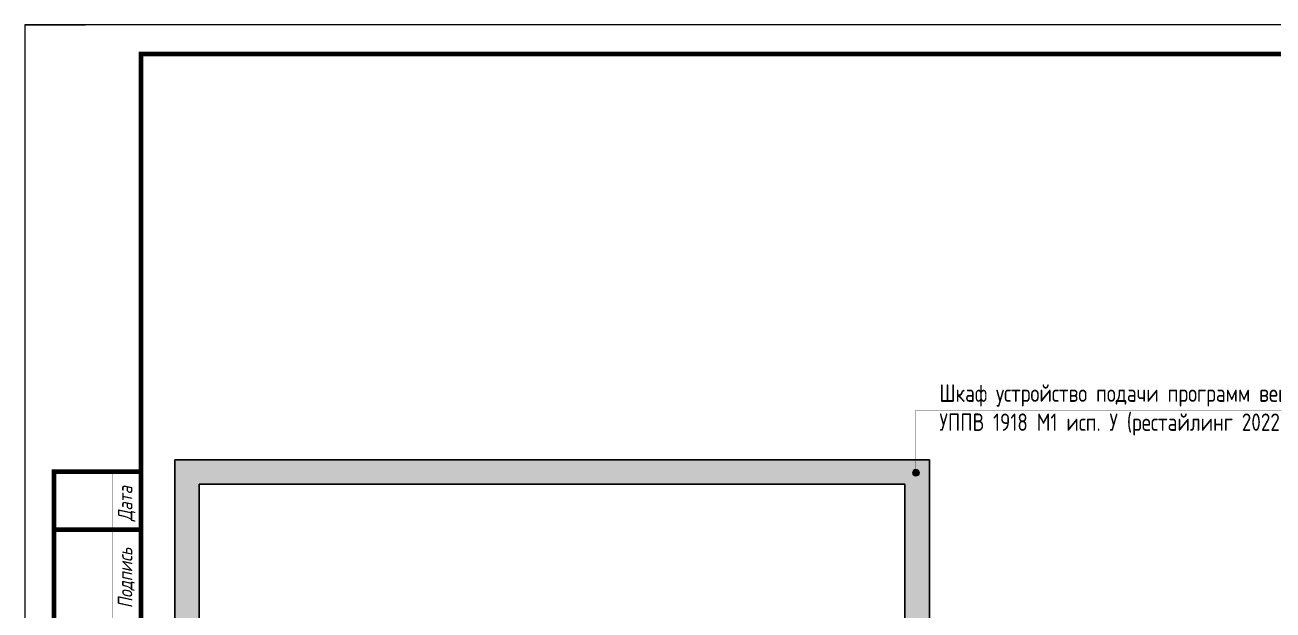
# Paper-space layout '14. УППВ' of a CAD drawing. Header units: millimetres. Extents: x 0 to 2670, y -76 to 297.
# Drawn here: x 0 to 215, y 196.2 to 297 of the extents above; entities that cross this region are included whole.
import ezdxf
from ezdxf.enums import TextEntityAlignment as Align

# ---------------------------------------------------------------- set-up
doc = ezdxf.new("R2010")
doc.units = ezdxf.units.MM
doc.layers.add('102 Рамка', color=252, linetype='Continuous')
doc.layers.add('Text', color=7, linetype='Continuous')
doc.layers.add('Выноски', color=7, linetype='Continuous', lineweight=0)
doc.styles.add('ISOCPEUR', font='isocpeui.ttf', dxfattribs={"height": 2.5})
doc.styles.get("Standard").update_dxf_attribs({"font": 'arial.ttf'})
doc.styles.add('ГОСТ-ttf', font='isocpeur.ttf', dxfattribs={"width": 0.8})

# ---------------------------------------------------------------- blocks, each defined once
blk = doc.blocks.new('A$C05496271')
at = {"lineweight": 25}
h = blk.add_hatch(color=251, dxfattribs=at)
h.set_gradient(color1=(62, 64, 59), color2=(90, 93, 86), tint=0.46, name='INVHEMISPHERICAL')
h.paths.add_polyline_path([(0, 700), (650, 700), (650, 0), (0, 0)])
h.paths.add_polyline_path([(21.1, 678.9), (628.9, 678.9), (628.9, 21.1), (21.1, 21.1)], flags=16)
at = {"layer": 'Выноски'}
h = blk.add_hatch(color=256, dxfattribs=at)
h.dxf.hatch_style = 1
edge = h.paths.add_edge_path()
edge.add_arc((638.4, 688.8), 3.02, 0, 360)
at = {"lineweight": 30}
for points in [[(0, 700), (650, 700), (650, 0), (0, 0)], [(21.1, 678.9), (628.9, 678.9), (628.9, 21.1), (21.1, 21.1)]]:
    blk.add_lwpolyline(points, close=True, dxfattribs=at)
at = {"layer": 'Выноски', "const_width": 0.3}
blk.add_lwpolyline([(638.4, 688.8), (638.4, 742.8), (1003.4, 742.8)], dxfattribs=at)
at = {"layer": 'Выноски'}
blk.add_circle((638.4, 688.8), 3.02, dxfattribs=at)
at = {"layer": 'Text', "insert": (658.6, 742.8), "char_height": 15, "width": 381.346, "attachment_point": 4, "style": 'ГОСТ-ttf'}
blk.add_mtext('Шкаф устройство подачи программ вещания\\PУППВ 1918 М1 исп. У (рестайлинг 2022г.)', dxfattribs=at)
blk = doc.blocks.new('*U270')
at = {"layer": '102 Рамка', "color": 0}
blk.add_lwpolyline([(420, 297), (0, 297), (0, 0), (420, 0)], close=True, dxfattribs=at)
blk.add_lwpolyline([(0, 297), (10.41, 297)], dxfattribs=at)
at = {"layer": '102 Рамка', "color": 0, "const_width": 0.8}
for points in [[(415, 5), (415, 292), (20, 292), (20, 5)], [(5, 220), (20, 220), (20, 90), (5, 90)]]:
    blk.add_lwpolyline(points, close=True, dxfattribs=at)
at = {"layer": '102 Рамка', "color": 0}
for points, const_width in [([(10, 90), (10, 220)], 0.05), ([(15, 90), (15, 220)], 0.05), ([(5, 210), (20, 210)], 0.8)]:
    blk.add_lwpolyline(points, dxfattribs=dict(at, const_width=const_width))
at = {"color": 7, "style": 'ISOCPEUR', "oblique": 10, "width": 0.8}
for tag, height, p in [('ИМЯ-ПРОЕКТА', 3.5, (353, 54.91)), ('НОМЕР-ЛИСТА', 2.5, (393.56, 25))]:
    blk.add_attdef(tag, text='', height=height, dxfattribs=at).set_placement(p, align=Align.MIDDLE_CENTER)
at = {"color": 7, "lineweight": 30, "oblique": 10, "width": 0.8, "flags": 104}
for tag, p in [('РАЗДЕЛ-ПРОЕКТА', (332.62, 27.39)), ('НАИМЕНОВАНИЕ-ЧЕРТЕЖА', (330, 12.5))]:
    blk.add_attdef(tag, text='', height=2.5, dxfattribs=at).set_placement(p, align=Align.MIDDLE_CENTER)
at = {"layer": '102 Рамка', "color": 7, "style": 'ISOCPEUR', "width": 0.8}
for s, p in [('Дата', (17.25, 211.5)), ('Подпись', (17.25, 196.5))]:
    blk.add_text(s, height=2.5, rotation=90, dxfattribs=at).set_placement(p, align=Align.MIDDLE_LEFT)
blk.add_attdef('FORMATTEXT', text='', height=2.5, dxfattribs=at).set_placement((363.5, 3.75), align=Align.TOP_LEFT)

psp = doc.layouts.new('14. УППВ')

# ---------------------------------------------------------------- block references
at = {"color": 7, "lineweight": 30}
psp.add_blockref('*U270', (0, 0), dxfattribs=at)
at = {"xscale": 0.2, "yscale": 0.2, "zscale": 0.2}
psp.add_blockref('A$C05496271', (25.8, 82.08), dxfattribs=at)

doc.saveas('drawing.dxf')
